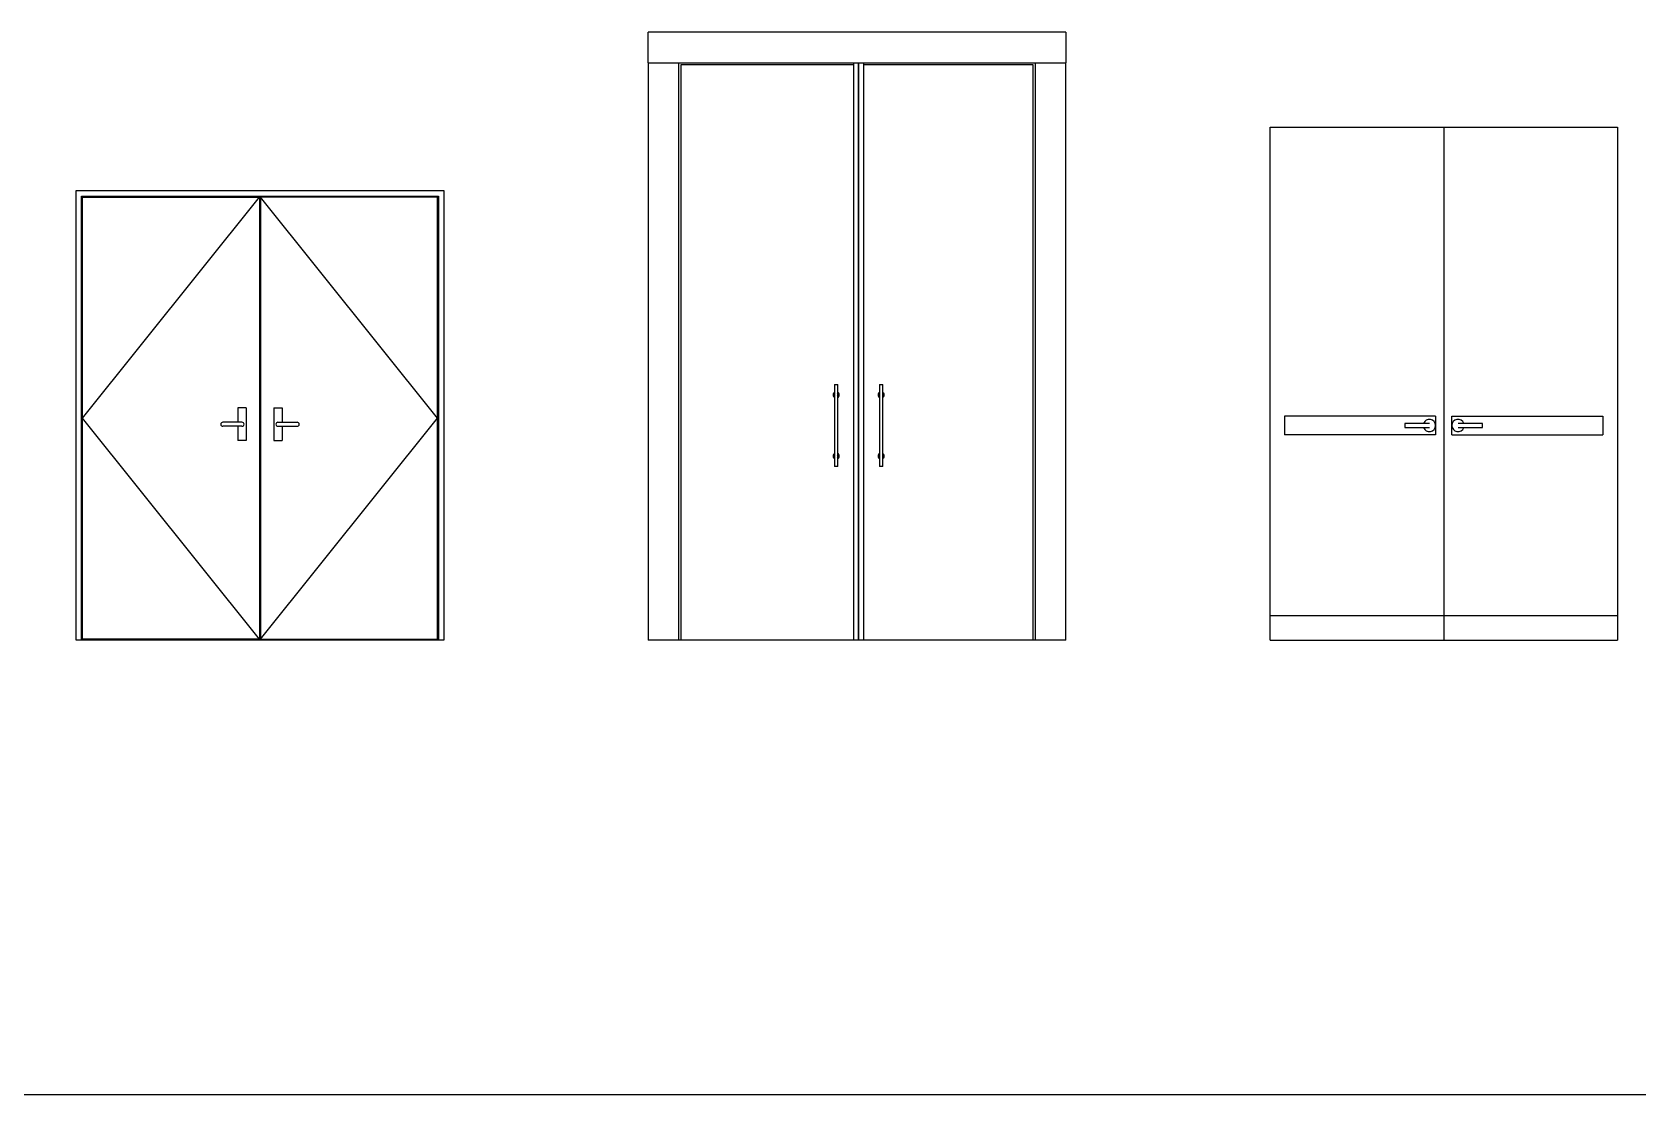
# Model space of a CAD drawing. Header units: inches. Extents: x -12530 to 36157, y 78659 to 110077.
# Drawn here: x 19567 to 27426, y 91808 to 97008 of the extents above; entities that cross this region are included whole.
import ezdxf

# ---------------------------------------------------------------- set-up
doc = ezdxf.new("R2010")
doc.units = ezdxf.units.IN
doc.header["$MEASUREMENT"] = 0
doc.layers.add('freecads.com', color=7, linetype='Continuous')

msp = doc.modelspace()

# ---------------------------------------------------------------- linework, layer by layer
at = {"layer": 'freecads.com'}
for p, q in [((22582.1, 96858.3), (22582.1, 97008.3)), ((23612.1, 97008.3), (22582.1, 97008.3)), ((24625.5, 97008.3), (23612.1, 97008.3)), ((24625.5, 97008.3), (24625.5, 96858.3)), ((22582.1, 96858.3), (22732.1, 96858.3)), ((22582.1, 96858.3), (22582.1, 94033.3)), ((22582.1, 96858.3), (23587.1, 96858.3)), ((22732.1, 94033.3), (22732.1, 96858.3)), ((23587.1, 96848.3), (22742.1, 96848.3)), ((22742.1, 96848.3), (22742.1, 94033.3)), ((23587.1, 96858.3), (23612.1, 96858.3)), ((23587.1, 96858.3), (23587.1, 94033.3)), ((23612.1, 96858.3), (23612.1, 94033.3)), ((23612.1, 96858.3), (23637.1, 96858.3)), ((23612.1, 94033.3), (23612.1, 96858.3)), ((23637.1, 96858.3), (24625.5, 96858.3)), ((23637.1, 94033.3), (23637.1, 96858.3)), ((24465.5, 96848.3), (23637.1, 96848.3)), ((24465.5, 94033.3), (24465.5, 96848.3)), ((24475.5, 96858.3), (24625.5, 96858.3)), ((24475.5, 96858.3), (24475.5, 94033.3)), ((24625.5, 94033.3), (24625.5, 96858.3)), ((25625.5, 96543.3), (27325.5, 96543.3)), ((25625.5, 94033.3), (25625.5, 96543.3)), ((26475.5, 96543.3), (26475.5, 94033.3)), ((27325.5, 96543.3), (27325.5, 94033.3)), ((19782.1, 94033.3), (19782.1, 96233.3)), ((19782.1, 96233.3), (21582.1, 96233.3)), ((19782.1, 96233.3), (21582.1, 96233.3)), ((19782.1, 94033.3), (19782.1, 96233.3)), ((19809.1, 94033.3), (19809.1, 96206.3)), ((19809.1, 96206.3), (21555.1, 96206.3)), ((19814.1, 94038.3), (19814.1, 96201.3)), ((19814.1, 96201.3), (20679.6, 96201.3)), ((20679.6, 96201.3), (20679.6, 94038.3)), ((21550.1, 96201.3), (20684.6, 96201.3)), ((20684.6, 96201.3), (20684.6, 94038.3)), ((21550.1, 94038.3), (21550.1, 96201.3)), ((21555.1, 96206.3), (21555.1, 94033.3)), ((21582.1, 96233.3), (21582.1, 94033.3)), ((21582.1, 96233.3), (21582.1, 94033.3)), ((23494.6, 95283.3), (23494.6, 94883.3)), ((23494.6, 95283.3), (23509.6, 95283.3)), ((23509.6, 94883.3), (23509.6, 95283.3)), ((23714.6, 95283.3), (23714.6, 94883.3)), ((23714.6, 95283.3), (23729.6, 95283.3)), ((23729.6, 94883.3), (23729.6, 95283.3)), ((23502.1, 95238.3), (23502.1, 95238.3)), ((23502.1, 95228.3), (23502.1, 95228.3)), ((20593.9, 95099.3), (20500.2, 95099.3)), ((20573.9, 95169.3), (20573.9, 95099.3)), ((20613.9, 95169.3), (20573.9, 95169.3)), ((20613.9, 95169.3), (20613.9, 95009.3)), ((20750.2, 95169.3), (20750.2, 95009.3)), ((20750.2, 95169.3), (20790.2, 95169.3)), ((20770.2, 95099.3), (20863.9, 95099.3)), ((20790.2, 95169.3), (20790.2, 95099.3)), ((25696.5, 95128.3), (25696.5, 95038.3)), ((26435.5, 95128.3), (25696.5, 95128.3)), ((26435.5, 95128.3), (26435.5, 95038.3)), ((26515.5, 95038.3), (26515.5, 95128.3)), ((26515.5, 95128.3), (27254.5, 95128.3)), ((27254.5, 95128.3), (27254.5, 95038.3)), ((20593.9, 95079.3), (20500.2, 95079.3)), ((20573.9, 95079.3), (20573.9, 95009.3)), ((20770.2, 95079.3), (20863.9, 95079.3)), ((20790.2, 95079.3), (20790.2, 95009.3)), ((26435.5, 95038.3), (25696.5, 95038.3)), ((26405.5, 95093.3), (26285.5, 95093.3)), ((26285.5, 95093.3), (26285.5, 95073.3)), ((26285.5, 95073.3), (26405.5, 95073.3)), ((26515.5, 95038.3), (27254.5, 95038.3)), ((26665.5, 95093.3), (26545.5, 95093.3)), ((26545.5, 95073.3), (26665.5, 95073.3)), ((26665.5, 95073.3), (26665.5, 95093.3)), ((20613.9, 95009.3), (20573.9, 95009.3)), ((20750.2, 95009.3), (20790.2, 95009.3)), ((23502.1, 94938.3), (23502.1, 94938.3)), ((23509.6, 94883.3), (23494.6, 94883.3)), ((23502.1, 94928.3), (23502.1, 94928.3)), ((23729.6, 94883.3), (23714.6, 94883.3)), ((25625.5, 94153.3), (27325.5, 94153.3)), ((21582.1, 94033.3), (19782.1, 94033.3)), ((20679.6, 94038.3), (19814.1, 94038.3)), ((20684.6, 94038.3), (21550.1, 94038.3)), ((23587.1, 94033.3), (22582.1, 94033.3)), ((22732.1, 94033.3), (22582.1, 94033.3)), ((23612.1, 94033.3), (23587.1, 94033.3)), ((23637.1, 94033.3), (23612.1, 94033.3)), ((24625.5, 94033.3), (23637.1, 94033.3)), ((24625.5, 94033.3), (24475.5, 94033.3)), ((25625.5, 94033.3), (27325.5, 94033.3)), ((36157.1, 91807.6), (11592.6, 91807.6))]:
    msp.add_line(p, q, dxfattribs=at)
at = {"layer": 'freecads.com', "ltscale": 50}
for p, q in [((19814.1, 95119.8), (20679.6, 96201.3)), ((21550.1, 95119.8), (20684.6, 96201.3)), ((20679.6, 94038.3), (19814.1, 95119.8)), ((20684.6, 94038.3), (21550.1, 95119.8))]:
    msp.add_line(p, q, dxfattribs=at)
at = {"layer": 'freecads.com'}
for centre, radius, start, end in [((23502.1, 95233.3), 15, 120, 180), ((23502.1, 95233.3), 15, 180, 240), ((23502.1, 95233.3), 15, 0, 60), ((23502.1, 95233.3), 15, 300, 0), ((23722.1, 95233.3), 15, 120.00643, 180), ((23722.1, 95233.3), 15, 180, 239.99357), ((23722.1, 95233.3), 15, 0, 60), ((23722.1, 95233.3), 15, 300, 0), ((20500.2, 95089.3), 10, 90, 270), ((20593.9, 95089.3), 10, 270, 90), ((20770.2, 95089.3), 10, 90, 270), ((20863.9, 95089.3), 10, 270, 90), ((26405.5, 95083.3), 30, 199.54641, 160.36566), ((26545.5, 95083.3), 30, 19.63434, 340.45358), ((23502.1, 94933.3), 15, 120.00643, 180), ((23502.1, 94933.3), 15, 0, 60), ((23722.1, 94933.3), 15, 120, 180), ((23722.1, 94933.3), 15, 0, 60), ((23502.1, 94933.3), 15, 180, 239.99357), ((23502.1, 94933.3), 15, 300, 0), ((23722.1, 94933.3), 15, 180, 240), ((23722.1, 94933.3), 15, 300, 0)]:
    msp.add_arc(centre, radius, start, end, dxfattribs=at)

doc.saveas('drawing.dxf')
